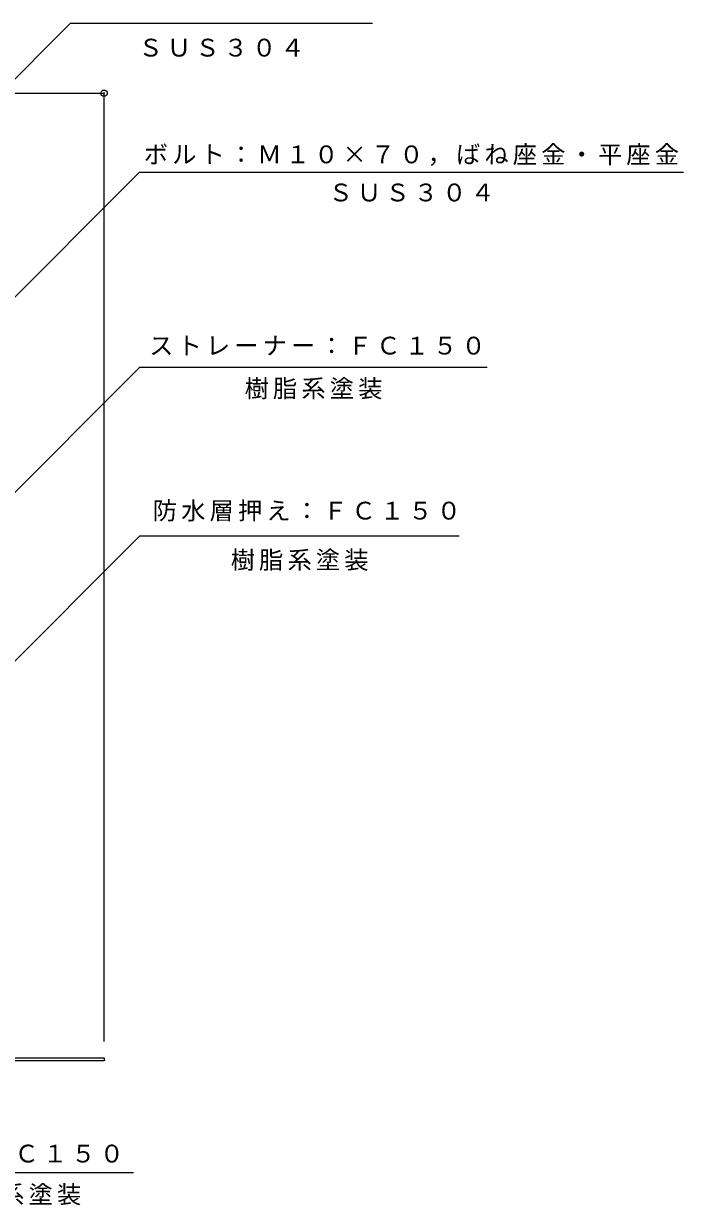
# Model space of a CAD drawing. Units: millimetres at full size, sheet at 1:4; details may follow other scales. Extents: x -457 to 498, y -549 to 529.
# Drawn here: x 171 to 498, y -421 to 163 of the extents above; entities that cross this region are included whole.
import ezdxf

# ---------------------------------------------------------------- set-up
doc = ezdxf.new("R2010")
doc.units = ezdxf.units.MM
doc.header["$LTSCALE"] = 4
doc.header["$PDMODE"] = 32
doc.header["$PDSIZE"] = 3.2
for name, color, linetype, lineweight in [('0-4_その他', 7, 'Continuous', 9), ('0-5_寸法', 7, 'Continuous', 9), ('0-8', 2, 'Continuous', 9)]:
    doc.layers.add(name, color=color, linetype=linetype, lineweight=lineweight)
doc.styles.add('ＭＳ ゴシック', font='')
doc.styles.get('ＭＳ ゴシック').set_extended_font_data('MS Gothic')

msp = doc.modelspace()

# ---------------------------------------------------------------- linework, layer by layer
at = {"layer": '0-4_その他'}
for p, q in [((56.023, 128.711), (211.023, 128.711)), ((211.023, -340.234), (211.023, 129.089))]:
    msp.add_line(p, q, dxfattribs=at)
msp.add_point((211.023, 128.711), dxfattribs=at)
at = {"layer": '0-5_寸法'}
for p, q in [((-136.856, -168.004), (194.292, 163.145)), ((343.841, 163.145), (194.292, 163.145)), ((-115.75, -254.629), (228.643, 89.764)), ((228.643, 89.764), (497.531, 89.764)), ((-29.665, -265.263), (228.643, -6.956)), ((400.448, -6.956), (228.643, -6.956)), ((18.054, -300.975), (228.643, -90.386)), ((386.706, -90.386), (228.643, -90.386)), ((105.574, -405.06), (225.594, -405.06))]:
    msp.add_line(p, q, dxfattribs=at)
at = {"layer": '0-8'}
for p, q in [((-148.977, -348.234), (211.023, -348.234)), ((211.023, -349.834), (-148.977, -349.834)), ((211.023, -348.234), (211.023, -349.834))]:
    msp.add_line(p, q, dxfattribs=at)

# ---------------------------------------------------------------- texts
at = {"layer": '0-5_寸法', "char_height": 8.798, "attachment_point": 7, "style": 'ＭＳ ゴシック'}
for s, insert in [('\\T1.17;ＳＵＳ３０４', (228.067, 146.713)), ('\\T1.17;ボルト：Ｍ１０×７０，ばね座金・平座金', (230.686, 92.803)), ('\\T1.17;ＳＵＳ３０４', (322.087, 75.09)), ('\\T1.17;ストレーナー：ＦＣ１５０', (233.315, -0.947)), ('\\T1.17;樹脂系塗装', (280.546, -22.66)), ('\\T1.17;防水層押え：ＦＣ１５０', (235.136, -83.068)), ('\\T1.17;樹脂系塗装', (273.674, -107.489)), ('\\T1.17;本体：ＦＣ１５０', (110.584, -400.991)), ('\\T1.17;樹脂系塗装', (131.584, -421.238))]:
    msp.add_mtext(s, dxfattribs=dict(at, insert=insert))

doc.saveas('drawing.dxf')
